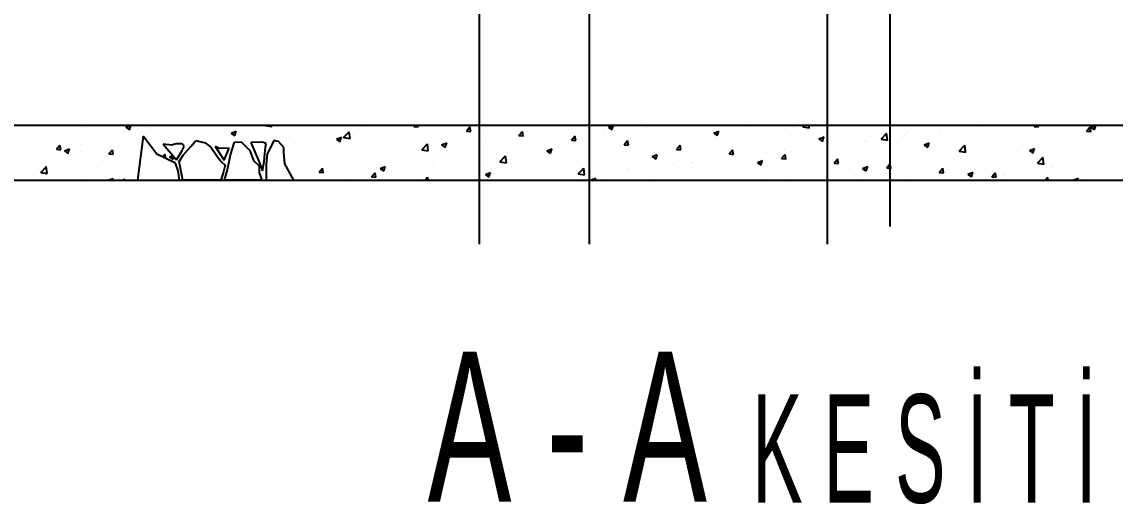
# Model space of a CAD drawing. Extents: x 78 to 306, y -397 to 18.
# Drawn here: x 278.0511 to 278.1706, y -396.978 to -396.9252 of the extents above; entities that cross this region are included whole.
import ezdxf

# ---------------------------------------------------------------- set-up
doc = ezdxf.new("R2010")
doc.units = 0
doc.header["$LTSCALE"] = 0.5
doc.header["$MEASUREMENT"] = 0
doc.linetypes.add('DASHDOT2', pattern=[0.5, 0.25, -0.125, 0, -0.125])
for name, color, linetype in [('AKS', 5, 'DASHDOT2'), ('KAPI', 1, 'CONTINUOUS'), ('KOLON', 4, 'CONTINUOUS'), ('OLCU', 31, 'CONTINUOUS'), ('TARAMA', 8, 'CONTINUOUS'), ('TEFRIS', 11, 'CONTINUOUS'), ('YESIL', 73, 'CONTINUOUS')]:
    doc.layers.add(name, color=color, linetype=linetype)
doc.styles.add('MİMARİ YAZI', font='arial.ttf')

msp = doc.modelspace()

# ---------------------------------------------------------------- linework, layer by layer
at = {"layer": 'AKS'}
for p, q in [((278.1011439419303, -396.9495598737714), (278.1011439419303, -396.2955598737722)), ((278.1391439419302, -396.9495598737714), (278.1391439419302, -396.2955598737722)), ((278.1131439419303, -396.9495598737714), (278.1131439419303, -396.2995598737714))]:
    msp.add_line(p, q, dxfattribs=at)
at = {"layer": 'KOLON'}
msp.add_line((278.3011439419342, -396.9365598737714), (278.0031439419407, -396.9365598737714), dxfattribs=at)
at = {"layer": 'OLCU', "ltscale": 1.4}
for p, q in [((278.0643811984657, -396.9377197589033), (278.063759111767, -396.9425598737714)), ((278.0658929117972, -396.9397190550963), (278.0643811984657, -396.9377197589033)), ((278.0696210282262, -396.9388317651439), (278.0701517505332, -396.9382077864121)), ((278.0701517505332, -396.9382077864121), (278.0711507771832, -396.9384573910212)), ((278.0786556892685, -396.9382055894193), (278.0779374303799, -396.9397008561265)), ((278.0791644182892, -396.9383252107559), (278.0786556892685, -396.9382055894193)), ((278.0665907039259, -396.9386233787421), (278.0680363808609, -396.9403315570003)), ((278.0674900540629, -396.938735589327), (278.0665907039259, -396.9386233787421)), ((278.0679943731188, -396.938567601359), (278.0674900540629, -396.938735589327)), ((278.0683726124108, -396.938567601359), (278.0679943731188, -396.938567601359)), ((278.0680363808609, -396.9403315570003), (278.0686458040788, -396.9393025774111)), ((278.0686458040788, -396.9385886203493), (278.0683726124108, -396.938567601359)), ((278.0688559558647, -396.9388825910956), (278.0686458040788, -396.9385886203493)), ((278.0686458040788, -396.9393025774111), (278.0688559558647, -396.9388825910956)), ((278.068746837504, -396.9397989010268), (278.0693088253308, -396.9392061392666)), ((278.0693088253308, -396.9392061392666), (278.0696210282262, -396.9388317651439)), ((278.0711507771832, -396.9384573910212), (278.0718063919559, -396.9389877516292)), ((278.0718063919559, -396.9389877516292), (278.0724307977466, -396.9398924863598)), ((278.0722602225682, -396.9388825910956), (278.073247885078, -396.9403525431997)), ((278.0727435660221, -396.9390715980539), (278.0722602225682, -396.9388825910956)), ((278.0737732362739, -396.9390505790636), (278.0727435660221, -396.9390715980539)), ((278.073247885078, -396.9403525431997), (278.0737732362739, -396.9390505790636)), ((278.0739310903999, -396.9397939168045), (278.0743705603575, -396.9383750857705)), ((278.0743705603575, -396.9383750857705), (278.075114261351, -396.9383413111058)), ((278.075114261351, -396.9383413111058), (278.076060820727, -396.9392871984618)), ((278.076060820727, -396.9392871984618), (278.0764326712237, -396.9404019591411)), ((278.0774287013591, -396.9383850214242), (278.0761718048421, -396.9384448320925)), ((278.0761718048421, -396.9384448320925), (278.0770995370605, -396.9406577940281)), ((278.0778177394111, -396.9385345480949), (278.0774287013591, -396.9383850214242)), ((278.0776980484424, -396.9396709507924), (278.0777578656577, -396.9389532227729)), ((278.0777578656577, -396.9389532227729), (278.0778177394111, -396.9385345480949)), ((278.0797629296711, -396.9389831281071), (278.0791644182892, -396.9383252107559)), ((278.0797629296711, -396.9395513294558), (278.0797629296711, -396.9389831281071)), ((278.0679380612602, -396.9406964873333), (278.0658929117972, -396.9397190550963)), ((278.0683409511248, -396.9405164650915), (278.068746837504, -396.9397989010268)), ((278.0687127779846, -396.9425598737714), (278.0683409511248, -396.9405164650915)), ((278.0724307977466, -396.9398924863598), (278.0728678931077, -396.94048524812)), ((278.0728678931077, -396.94048524812), (278.0733361974508, -396.9409220233949)), ((278.0735916927214, -396.9414005087413), (278.0739310903999, -396.9397939168045)), ((278.0764326712237, -396.9404019591411), (278.0770749995639, -396.9409762268131)), ((278.0770995370605, -396.9406577940281), (278.0774287013591, -396.9415250487183)), ((278.0774287013591, -396.9415250487183), (278.0776082660813, -396.9405082673574)), ((278.0776082660813, -396.9405082673574), (278.0776980484424, -396.9396709507924)), ((278.0779374303799, -396.9397008561265), (278.0778177394111, -396.9407475100306)), ((278.0798527120321, -396.9407475100306), (278.0797629296711, -396.9395513294558)), ((278.0682048641329, -396.9415406572041), (278.0679380612602, -396.9406964873333)), ((278.0683680265631, -396.9425598737714), (278.0682048641329, -396.9415406572041)), ((278.0731800960031, -396.9416395874597), (278.072890668219, -396.9425598737714)), ((278.0733361974508, -396.9409220233949), (278.0731800960031, -396.9416395874597)), ((278.0732927034571, -396.9425598737714), (278.0735916927214, -396.9414005087413)), ((278.0770749995639, -396.9409762268131), (278.0770749995639, -396.9417532080549)), ((278.0770749995639, -396.9417532080549), (278.0773440789969, -396.9425598737714)), ((278.0778177394111, -396.9407475100306), (278.0778177394111, -396.9415549540524)), ((278.0778177394111, -396.9415549540524), (278.0778177394111, -396.9425598737714)), ((278.0808702266116, -396.9425598737714), (278.0798527120321, -396.9407475100306)), ((278.063759111767, -396.9425598737714), (278.0683680265631, -396.9425598737714)), ((278.072890668219, -396.9425598737714), (278.0687127779846, -396.9425598737714)), ((278.0773440789969, -396.9425598737714), (278.0732927034571, -396.9425598737714)), ((278.0778177394111, -396.9425598737714), (278.0808702266116, -396.9425598737714))]:
    msp.add_line(p, q, dxfattribs=at)
at = {"layer": 'TARAMA', "ltscale": 1.4}
msp.add_line((277.9991439419302, -396.9425598737714), (278.3051439419302, -396.9425598737714), dxfattribs=at)
at = {"layer": 'TEFRIS', "ltscale": 1.4}
for p, q in [((278.0577415002783, -396.9367641389076), (278.0577415002783, -396.9367641389076)), ((278.0625085392139, -396.9367681280826), (278.0629064772487, -396.9370365406763)), ((278.0625085403843, -396.9367681316556), (278.0630510707213, -396.9365598737714)), ((278.0628978152387, -396.9370380456212), (278.063058260438, -396.9365598737714)), ((278.0652303573839, -396.9368379957766), (278.0652303573839, -396.9368379957766)), ((278.0777535256311, -396.9365697255054), (278.0777629783208, -396.9365598737714)), ((278.0777535266198, -396.9365697244983), (278.0784650206523, -396.9366800705077)), ((278.0780960085801, -396.9366766122571), (278.0780960085801, -396.9366766122571)), ((278.0784562014175, -396.936679897978), (278.0784422385636, -396.9365598737714)), ((278.0883481583577, -396.9366727031415), (278.0883481583577, -396.9366727031415)), ((278.0918745657945, -396.9368664313369), (278.0918745657945, -396.9368664313369)), ((278.0939713286471, -396.9366697527323), (278.0944495021022, -396.9367115874888)), ((278.0939713326108, -396.9366697540323), (278.0940635330971, -396.9365598737714)), ((278.0944408832402, -396.9367131070134), (278.0944126175582, -396.9365598737714)), ((278.0944572659018, -396.9370647087039), (278.0944572659018, -396.9370647087039)), ((278.0997094140716, -396.9371717711121), (278.1000950866374, -396.9367121444462)), ((278.1001789642635, -396.9372151285992), (278.1000864637687, -396.93671366712)), ((278.108416274938, -396.9369089090738), (278.108416274938, -396.9369089090738)), ((278.1148117742035, -396.9369771820535), (278.1148117742035, -396.9369771820535)), ((278.115218460252, -396.9367506863966), (278.1156163982868, -396.9370190989903)), ((278.115218461406, -396.9367506899733), (278.115715554607, -396.9365598737714)), ((278.1156077357812, -396.9370206451695), (278.1157623424541, -396.9365598737714)), ((278.1195372033086, -396.9368347024644), (278.1195372033086, -396.9368347024644)), ((278.1295115283946, -396.9370098898709), (278.1295115283946, -396.9370098898709)), ((278.1301575022637, -396.936677897849), (278.1301575022637, -396.936677897849)), ((278.1307851030938, -396.9369895572868), (278.1307851030938, -396.9369895572868)), ((278.1344280817531, -396.9368583368229), (278.1344280817531, -396.9368583368229)), ((278.1352805253863, -396.9368019937572), (278.1352805253863, -396.9368019937572)), ((278.1364583915266, -396.9367216893876), (278.1366136528043, -396.9365598737714)), ((278.1364583925177, -396.9367216883642), (278.1371698865502, -396.9368320343735)), ((278.137161066249, -396.936831899697), (278.1371294204807, -396.9365598737714)), ((278.1386986612425, -396.9370387757968), (278.1386986612425, -396.9370387757968)), ((278.1525023377965, -396.9365858436726), (278.1525023377965, -396.9365858436726)), ((278.1526293293684, -396.9368445972358), (278.1526293293684, -396.9368445972358)), ((278.1546320479883, -396.9365809343276), (278.1546320479883, -396.9365809343276)), ((278.1556826348884, -396.936677941421), (278.1556826348884, -396.936677941421)), ((278.1617182955103, -396.9366764206014), (278.1621964689654, -396.936718255358)), ((278.1617182994694, -396.9366764219203), (278.1618160949781, -396.9365598737714)), ((278.1621878495504, -396.9367198281204), (278.1621583440808, -396.9365598737714)), ((278.1674563809302, -396.9371784390001), (278.167842053496, -396.9367188123343)), ((278.1679259305737, -396.9372218497062), (278.1678334300789, -396.9367203882271)), ((278.1679283812901, -396.9367332447107), (278.1683263193249, -396.9370016573044)), ((278.1679283824277, -396.936733248291), (278.1683800384928, -396.9365598737714)), ((278.1683176563236, -396.9370032447179), (278.1684664244702, -396.9365598737714)), ((278.0517291936475, -396.9375179591286), (278.0517291936475, -396.9375179591286)), ((278.0535864052169, -396.9373639493364), (278.0535864052169, -396.9373639493364)), ((278.0542439419518, -396.9379161299873), (278.0542439419518, -396.9379161299873)), ((278.055145380254, -396.9381657082038), (278.055145380254, -396.9381657082038)), ((278.0559997731369, -396.9376983981025), (278.0559997731369, -396.9376983981025)), ((278.0589094313066, -396.9371152901287), (278.0589094313066, -396.9371152901287)), ((278.0601977832676, -396.9375005467282), (278.0601977832676, -396.9375005467282)), ((278.0602703526263, -396.9378788370764), (278.0602703526263, -396.9378788370764)), ((278.0622005018876, -396.93723688382), (278.0622005018876, -396.93723688382)), ((278.065491841737, -396.9380709848098), (278.065491841737, -396.9380709848098)), ((278.068811511605, -396.9382397150241), (278.068811511605, -396.9382397150241)), ((278.0699476625387, -396.9377520457833), (278.0699476625387, -396.9377520457833)), ((278.0701573310918, -396.9372701449512), (278.0701573310918, -396.9372701449512)), ((278.0740055747051, -396.9374088299702), (278.0744035127399, -396.9376772425639)), ((278.074005575872, -396.9374088335443), (278.0745657241279, -396.9371938127745)), ((278.0740551563997, -396.9371887610401), (278.0740551563997, -396.9371887610401)), ((278.0743948501172, -396.9376787565017), (278.0745570607108, -396.9371953232799)), ((278.0782631812278, -396.9380004155688), (278.0782631812278, -396.9380004155688)), ((278.0802658998478, -396.9377367526605), (278.0802658998478, -396.9377367526605)), ((278.0832957553442, -396.9373378646171), (278.0832957553442, -396.9373378646171)), ((278.0855026101963, -396.9380495318578), (278.0859005482311, -396.9383179444515)), ((278.0855026113597, -396.9380495354329), (278.0860627596157, -396.9378345146631)), ((278.0858918849956, -396.9383194673822), (278.0860540955892, -396.9378360341605)), ((278.0862613186599, -396.9381766679159), (278.0862613186599, -396.9381766679159)), ((278.0862914540201, -396.9378938776201), (278.0869145619836, -396.9372444652196)), ((278.0862914550093, -396.9378938766105), (278.0870029490417, -396.9380042226199)), ((278.0869941286153, -396.9380040554257), (278.0869057431396, -396.9372442969466)), ((278.0872090764397, -396.9376672711956), (278.0872090764397, -396.9376672711956)), ((278.0903021708403, -396.9376645191328), (278.0903021708403, -396.9376645191328)), ((278.098331297808, -396.9382366215011), (278.098331297808, -396.9382366215011)), ((278.0997094101081, -396.9371717698106), (278.1001875835632, -396.9372136045671)), ((278.1013611533044, -396.9378377334576), (278.1013611533044, -396.9378377334576)), ((278.1054474915691, -396.9376737868888), (278.1059256650242, -396.9377156216453)), ((278.1054474955324, -396.937673788192), (278.1058331680982, -396.9372141615261)), ((278.1059170452868, -396.9377171501849), (278.105824544792, -396.9372156887058)), ((278.106413556318, -396.937172571982), (278.106413556318, -396.937172571982)), ((278.1066634281621, -396.9380526155796), (278.1066634281621, -396.9380526155796)), ((278.1107709220231, -396.9374893308365), (278.1107709220231, -396.9374893308365)), ((278.1111855730301, -396.938175803967), (278.1116637464852, -396.9382176387235)), ((278.1111855769932, -396.9381758052718), (278.111571249559, -396.937716178606)), ((278.1116551263102, -396.9382191717707), (278.1115626258154, -396.9377177102916)), ((278.1148717139538, -396.9376355423231), (278.1148717139538, -396.9376355423231)), ((278.116923658454, -396.9386778223517), (278.1173093310198, -396.9382181956858)), ((278.1173932073335, -396.9387211933565), (278.1173007068387, -396.9382197318774)), ((278.1244789542782, -396.9376724408226), (278.1244789542782, -396.9376724408226)), ((278.126119613739, -396.9377903971455), (278.126119613739, -396.9377903971455)), ((278.1264816728982, -396.9374087779143), (278.1264816728982, -396.9374087779143)), ((278.1267154957432, -396.9373913882843), (278.127113433778, -396.937659800878)), ((278.1267154968937, -396.9373913918619), (278.1272756451496, -396.9371763710922)), ((278.1270179364639, -396.9379650889291), (278.1270179364639, -396.9379650889291)), ((278.1271047706596, -396.9376613560501), (278.1272669812532, -396.9371779228283)), ((278.1311730315252, -396.9373652785002), (278.1311730315252, -396.9373652785002)), ((278.1382125312344, -396.9380320901719), (278.1386104692692, -396.9383005027656)), ((278.1382125323814, -396.9380320937505), (278.1387726806374, -396.9378170729808)), ((278.1386018055381, -396.9383020669305), (278.1387640161316, -396.9378186337088)), ((278.1425443522385, -396.9381723096631), (278.1425443522385, -396.9381723096631)), ((278.1429692407319, -396.9372192147707), (278.1429692407319, -396.9372192147707)), ((278.143171359087, -396.9381875233899), (278.143171359087, -396.9381875233899)), ((278.1445470708584, -396.9379086467549), (278.1445470708584, -396.9379086467549)), ((278.1449963199155, -396.9380458415022), (278.145619427879, -396.9373964291017)), ((278.1449963209072, -396.9380458404764), (278.1457078149396, -396.9381561864857)), ((278.1456989934469, -396.9381560571447), (278.1456106079712, -396.9373962986655)), ((278.1472398202213, -396.9373996537445), (278.1472398202213, -396.9373996537445)), ((278.1474866876466, -396.9377899006328), (278.1474866876466, -396.9377899006328)), ((278.1475769263548, -396.9375097587114), (278.1475769263548, -396.9375097587114)), ((278.1478368484417, -396.9373866835313), (278.1478368484417, -396.9373866835313)), ((278.1515103997106, -396.9375800927184), (278.1515103997106, -396.9375800927184)), ((278.151527539827, -396.9372777518498), (278.151527539827, -396.9372777518498)), ((278.1557809792, -396.9377605316923), (278.1557809792, -396.9377605316923)), ((278.1600515586894, -396.9379409706661), (278.1600515586894, -396.9379409706661)), ((278.1637337020873, -396.9382656587254), (278.1637337020873, -396.9382656587254)), ((278.1643221381788, -396.93812140964), (278.1643221381788, -396.93812140964)), ((278.1656423243151, -396.9380096275519), (278.1656423243151, -396.9380096275519)), ((278.1674563769713, -396.9371784376797), (278.1679345504264, -396.9372202724362)), ((278.1678887971487, -396.9376658482966), (278.1678887971487, -396.9376658482966)), ((278.0521155247577, -396.9385645962472), (278.0521155247577, -396.9385645962472)), ((278.0534159765391, -396.9385925583453), (278.0534159765391, -396.9385925583453)), ((278.054914769089, -396.9391731702544), (278.055392942544, -396.9392150050109)), ((278.0549147730562, -396.9391731715435), (278.055300445622, -396.9387135448777)), ((278.0553843220467, -396.9392164938352), (278.0552918215519, -396.9387150323561)), ((278.0557867601406, -396.939348377319), (278.0561846981754, -396.9396167899127)), ((278.0557867613135, -396.9393483808924), (278.0563469095694, -396.9391333601226)), ((278.0561760342101, -396.9396182895949), (278.0563382448037, -396.9391348563731)), ((278.0576442214358, -396.9394272897383), (278.0576442214358, -396.9394272897383)), ((278.0576865560285, -396.9387729973192), (278.0576865560285, -396.9387729973192)), ((278.060652854517, -396.9396751886234), (278.0610385270828, -396.9392155619576)), ((278.0608263523823, -396.9388718246685), (278.0608263523823, -396.9388718246685)), ((278.06112240307, -396.939718515421), (278.0610299025752, -396.9392170539419)), ((278.0617517152968, -396.9388640049951), (278.0617517152968, -396.9388640049951)), ((278.0619571355179, -396.938953436293), (278.0619571355179, -396.938953436293)), ((278.0657925674772, -396.9383518562121), (278.0657925674772, -396.9383518562121)), ((278.0662277150072, -396.9391338752669), (278.0662277150072, -396.9391338752669)), ((278.0730820910944, -396.938420153998), (278.0730820910944, -396.938420153998)), ((278.0732107782143, -396.9386655770443), (278.0732107782143, -396.9386655770443)), ((278.0778780977303, -396.9392689509129), (278.0778780977303, -396.9392689509129)), ((278.0779987297375, -396.9393397630878), (278.0779987297375, -396.9393397630878)), ((278.0816232500732, -396.9387810319457), (278.0816232500732, -396.9387810319457)), ((278.0821538247989, -396.9387399526589), (278.0821538247989, -396.9387399526589)), ((278.082543587085, -396.9384681110542), (278.082543587085, -396.9384681110542)), ((278.0858938295625, -396.9389614709197), (278.0858938295625, -396.9389614709197)), ((278.0901644090519, -396.9391419098935), (278.0901644090519, -396.9391419098935)), ((278.0912761761745, -396.9391654458849), (278.0912761761745, -396.9391654458849)), ((278.0944349885413, -396.9393223488674), (278.0944349885413, -396.9393223488674)), ((278.0948293824091, -396.9392180297347), (278.0954524903726, -396.9385686173342)), ((278.0948293833987, -396.9392180287228), (278.0955408774312, -396.9393283747321)), ((278.0955320558132, -396.9393282128734), (278.0954436703374, -396.9385684543943)), ((278.0963285791881, -396.9385002844093), (278.0963285791881, -396.9385002844093)), ((278.0969996456875, -396.9386902337454), (278.0973975837223, -396.9389586463391)), ((278.0969996468475, -396.9386902373215), (278.0975597951034, -396.9384752165517)), ((278.0973889198741, -396.9389601782627), (278.0975511304677, -396.9384767450409)), ((278.0984674809202, -396.9391645747915), (278.0984674809202, -396.9391645747915)), ((278.1025083331007, -396.9386524260084), (278.1025083331007, -396.9386524260084)), ((278.1055407352444, -396.9392372220403), (278.1055407352444, -396.9392372220403)), ((278.1084966811787, -396.9393309356331), (278.1088946192135, -396.9395993482267)), ((278.1084966823352, -396.93933093921), (278.1090568305911, -396.9391159184403)), ((278.1088859547525, -396.9396008891432), (278.1090481653461, -396.9391174559215)), ((278.1102062245991, -396.9384363821817), (278.1102062245991, -396.9384363821817)), ((278.1143939771483, -396.9390001532499), (278.1143939771483, -396.9390001532499)), ((278.1163966957683, -396.9387364903416), (278.1163966957683, -396.9387364903416)), ((278.1167886350296, -396.9393920768628), (278.1167886350296, -396.9393920768628)), ((278.1169236544911, -396.9386778210452), (278.1174018279462, -396.9387196558018)), ((278.1188695904224, -396.9390405224552), (278.1188695904224, -396.9390405224552)), ((278.1194265512647, -396.9383376022981), (278.1194265512647, -396.9383376022981)), ((278.1214541243843, -396.9385912370042), (278.1214541243843, -396.9385912370042)), ((278.1226617359521, -396.9391798381235), (278.1231399094072, -396.93922167288)), ((278.1226617399148, -396.9391798394316), (278.1230474124806, -396.9387202127657)), ((278.1229770842834, -396.9384772377122), (278.1229770842834, -396.9384772377122)), ((278.1231312883568, -396.9392232149423), (278.123038787862, -396.9387217534631)), ((278.1283998213756, -396.9396818565114), (278.1287854939415, -396.9392222298455)), ((278.1288693693801, -396.939725236528), (278.1287768688853, -396.939223775049)), ((278.1344620937285, -396.9392363591821), (278.1344620937285, -396.9392363591821)), ((278.1351832465437, -396.9394651445878), (278.1351832465437, -396.9394651445878)), ((278.1374919492249, -396.9388374711387), (278.1374919492249, -396.9388374711387)), ((278.1385058697323, -396.9389883632485), (278.1385058697323, -396.9389883632485)), ((278.1392240987241, -396.9389529958048), (278.1392240987241, -396.9389529958048)), ((278.1433791937856, -396.9383531853759), (278.1433791937856, -396.9383531853759)), ((278.1497095667256, -396.9386727920595), (278.1501075047605, -396.9389412046531)), ((278.1497095678692, -396.9386727956391), (278.1502697161251, -396.9384577748694)), ((278.1500988404165, -396.9389427778111), (278.1502610510101, -396.9384593445893)), ((278.1535342483045, -396.9393699936168), (278.154157356268, -396.9387205812164)), ((278.1535342492966, -396.9393699925886), (278.1542457433291, -396.9394803385979)), ((278.1542369206447, -396.9394802145924), (278.154148535169, -396.9387204561132)), ((278.1555573471852, -396.9393373399792), (278.1555573471852, -396.9393373399792)), ((278.1555853560459, -396.9393410922516), (278.1555853560459, -396.9393410922516)), ((278.1596928499069, -396.9387778075085), (278.1596928499069, -396.9387778075085)), ((278.1606097501987, -396.9386721785037), (278.1606097501987, -396.9386721785037)), ((278.1612066022168, -396.9393134939471), (278.1616045402516, -396.9395819065408)), ((278.1612066033569, -396.9393134975277), (278.1617667516128, -396.939098476758)), ((278.1615958752949, -396.9395834886915), (278.1617580858886, -396.9391000554698)), ((278.1626124688187, -396.9384085155954), (278.1626124688187, -396.9384085155954)), ((278.1661685072464, -396.938956634376), (278.1661685072464, -396.938956634376)), ((278.1685927176682, -396.9383018486139), (278.1685927176682, -396.9383018486139)), ((278.0514953736728, -396.9404735043858), (278.0514953736728, -396.9404735043858)), ((278.0534891263744, -396.9400271001671), (278.0534891263744, -396.9400271001671)), ((278.0561608630276, -396.9396726645272), (278.0561608630276, -396.9396726645272)), ((278.058093226968, -396.9406558404233), (278.058093226968, -396.9406558404233)), ((278.060095945588, -396.940392177515), (278.060095945588, -396.940392177515)), ((278.06065285055, -396.9396751873326), (278.061131024005, -396.9397170220891)), ((278.0631258010844, -396.9399932894716), (278.0631258010844, -396.9399932894716)), ((278.0665227763895, -396.9400200844189), (278.0667766085436, -396.9397175790374)), ((278.0668525838353, -396.9401777083165), (278.0667679835985, -396.9397190755276)), ((278.0672837956318, -396.9399890792066), (278.0676817336666, -396.9402574918003)), ((278.0672837968012, -396.939989082781), (278.067633066869, -396.9398550105635)), ((278.0676730690885, -396.9402590004754), (278.0677587818165, -396.9400035524229)), ((278.0811911990446, -396.9404931583122), (278.0811911990446, -396.9404931583122)), ((278.0833100329648, -396.9398556311625), (278.0833100329648, -396.9398556311625)), ((278.0862436020582, -396.9398279968366), (278.0862436020582, -396.9398279968366)), ((278.0875806124541, -396.9400360701363), (278.0875806124541, -396.9400360701363)), ((278.0882463206781, -396.9395643339283), (278.0882463206781, -396.9395643339283)), ((278.0902048919978, -396.9403276699634), (278.0902048919978, -396.9403276699634)), ((278.0918511919435, -396.9402165091102), (278.0918511919435, -396.9402165091102)), ((278.0943599870592, -396.9397278595346), (278.0943599870592, -396.9397278595346)), ((278.0961217714329, -396.9403969480841), (278.0961217714329, -396.9403969480841)), ((278.0987055680307, -396.9395027878413), (278.0987055680307, -396.9395027878413)), ((278.1003923509223, -396.9405773870579), (278.1003923509223, -396.9405773870579)), ((278.1008752458897, -396.940038061899), (278.1008752458897, -396.940038061899)), ((278.1029761475201, -396.9396832268151), (278.1029761475201, -396.9396832268151)), ((278.1033673107981, -396.9405421818493), (278.1039904187616, -396.9398927694489)), ((278.1033673117882, -396.940542180835), (278.1040788058207, -396.9406525268443)), ((278.1040699830111, -396.9406523703211), (278.1039815975353, -396.9398926118419)), ((278.1043090000184, -396.9403278656771), (278.1043090000184, -396.9403278656771)), ((278.1063117186384, -396.9400642027688), (278.1063117186384, -396.9400642027688)), ((278.1072467270094, -396.939863665789), (278.1072467270094, -396.939863665789)), ((278.1093415741348, -396.9396653147254), (278.1093415741348, -396.9396653147254)), ((278.1106736431806, -396.9401524816672), (278.1106736431806, -396.9401524816672)), ((278.1115173064988, -396.9400441047629), (278.1115173064988, -396.9400441047629)), ((278.1121231456748, -396.9401929167215), (278.1121231456748, -396.9401929167215)), ((278.114714495361, -396.9396403328841), (278.114714495361, -396.9396403328841)), ((278.1157878859882, -396.9402245437367), (278.1157878859882, -396.9402245437367)), ((278.1199937166699, -396.9399716375207), (278.1203916547047, -396.9402400501143)), ((278.1199937178229, -396.9399716410986), (278.1205538660789, -396.9397566203289)), ((278.1200584654775, -396.9404049827106), (278.1200584654775, -396.9404049827106)), ((278.120382989631, -396.9402416000237), (278.1205452002246, -396.939758166802)), ((278.1243290449669, -396.9405854216845), (278.1243290449669, -396.9405854216845)), ((278.1243771165987, -396.9405640716093), (278.1243771165987, -396.9405640716093)), ((278.1269206576213, -396.9406282397597), (278.1269206576213, -396.9406282397597)), ((278.127406972095, -396.940165183566), (278.127406972095, -396.940165183566)), ((278.1283998174131, -396.9396818552017), (278.1288779908683, -396.9397236899582)), ((278.1291748910228, -396.9405900429659), (278.1291748910228, -396.9405900429659)), ((278.1310757526827, -396.9400284293309), (278.1310757526827, -396.9400284293309)), ((278.1314907521611, -396.9406123394083), (278.1318886901959, -396.9408807520019)), ((278.1314907533107, -396.9406123429872), (278.1320509015666, -396.9403973222175)), ((278.1318800245094, -396.9408823109042), (278.132042235103, -396.9403988776825)), ((278.1324593751086, -396.9395000220904), (278.1324593751086, -396.9395000220904)), ((278.1338403803775, -396.9397892031072), (278.1338403803775, -396.9397892031072)), ((278.1341378988741, -396.9401838722799), (278.1346160723293, -396.9402257070365)), ((278.1341379028364, -396.9401838735913), (278.1345235754022, -396.9397242469254)), ((278.1346074504034, -396.9402272581138), (278.1345149499086, -396.9397257966347)), ((278.1398759842972, -396.9406858906711), (278.1402616568631, -396.9402262640053)), ((278.1403455314267, -396.9407292796996), (278.1402530309319, -396.9402278182205)), ((278.1454723700552, -396.9406650524065), (278.1454723700552, -396.9406650524065)), ((278.147389408804, -396.9404530514635), (278.147389408804, -396.9404530514635)), ((278.1505247730688, -396.9399998909309), (278.1505247730688, -396.9399998909309)), ((278.1514302609845, -396.9399409026804), (278.1514302609845, -396.9399409026804)), ((278.1525274916888, -396.9397362280226), (278.1525274916888, -396.9397362280226)), ((278.1568375285369, -396.9405583140934), (278.1568375285369, -396.9405583140934)), ((278.1615030178917, -396.9397574742347), (278.1615030178917, -396.9397574742347)), ((278.1620721766935, -396.9406941457315), (278.162695284657, -396.940044733331)), ((278.1627748478426, -396.9408043720401), (278.1626864623669, -396.9400446135609)), ((278.1677915183062, -396.9403289991272), (278.1677915183062, -396.9403289991272)), ((278.1685901710291, -396.9404997597715), (278.1685901710291, -396.9404997597715)), ((278.0530408239545, -396.9413210018989), (278.0530408239545, -396.9413210018989)), ((278.0532003732917, -396.9417143700818), (278.0538234812552, -396.9410649576814)), ((278.0532003742798, -396.9417143690814), (278.0539118683122, -396.9418247150907)), ((278.0539030453774, -396.9418245260499), (278.0538146599016, -396.9410647675707)), ((278.0544081596716, -396.9417648689275), (278.0544081596716, -396.9417648689275)), ((278.0616544364543, -396.9415271558258), (278.0616544364543, -396.9415271558258)), ((278.0820565459564, -396.9414031034896), (278.0820565459564, -396.9414031034896)), ((278.083605176394, -396.9416832556455), (278.0840833498491, -396.941725090402)), ((278.0836051803602, -396.9416832569428), (278.083990852926, -396.941223630277)), ((278.0840747271632, -396.9417266017641), (278.0839822266684, -396.941225140285)), ((278.0861640398174, -396.9408398187465), (278.0861640398174, -396.9408398187465)), ((278.0893432618211, -396.9421852740227), (278.0897289343869, -396.9417256473569)), ((278.0898128081865, -396.9422286233499), (278.0897203076917, -396.9417271618707)), ((278.0902778666142, -396.9412704829818), (278.090675804649, -396.9415388955755)), ((278.0902778677767, -396.9412704865582), (278.0908380160326, -396.9410554657885)), ((278.0906671388454, -396.9415404222364), (278.090829349439, -396.9410569890146)), ((278.0915442671802, -396.9416397416163), (278.0915442671802, -396.9416397416163)), ((278.0942240228885, -396.9416555781044), (278.0942240228885, -396.9416555781044)), ((278.0962097565349, -396.9408389017577), (278.0962097565349, -396.9408389017577)), ((278.0962267415085, -396.9413919151961), (278.0962267415085, -396.9413919151961)), ((278.0983702020777, -396.9418277256221), (278.0983702020777, -396.9418277256221)), ((278.0992565970049, -396.9409930271527), (278.0992565970049, -396.9409930271527)), ((278.1017749032644, -396.9419111884468), (278.1023350515204, -396.941696167677)), ((278.1021641737239, -396.9421811331169), (278.1023263843175, -396.9416976998951)), ((278.1024110542581, -396.9413155768391), (278.1024110542581, -396.9413155768391)), ((278.1027921669653, -396.9417945964388), (278.1027921669653, -396.9417945964388)), ((278.1046629304117, -396.9407578260318), (278.1046629304117, -396.9407578260318)), ((278.1065661493196, -396.9407157664102), (278.1065661493196, -396.9407157664102)), ((278.1074576563201, -396.9409937565802), (278.1074576563201, -396.9409937565802)), ((278.108933509901, -396.9409382650057), (278.108933509901, -396.9409382650057)), ((278.1119052391871, -396.941866333964), (278.1125283471506, -396.9412169215635)), ((278.1119052401777, -396.9418663329472), (278.1126167342101, -396.9419766789565)), ((278.1126079102089, -396.9419765277688), (278.1125195247332, -396.9412167692896)), ((278.1132040893904, -396.9411187039796), (278.1132040893904, -396.9411187039796)), ((278.1173219949651, -396.9414928959932), (278.1173219949651, -396.9414928959932)), ((278.1174746688798, -396.9412991429534), (278.1174746688798, -396.9412991429534)), ((278.1187723115799, -396.9417036732859), (278.1187723115799, -396.9417036732859)), ((278.1217452483692, -396.9414795819273), (278.1217452483692, -396.9414795819273)), ((278.1223743979787, -396.9408277345177), (278.1223743979787, -396.9408277345177)), ((278.1228798054409, -396.9411403885428), (278.1228798054409, -396.9411403885428)), ((278.124509401668, -396.9413908828245), (278.124509401668, -396.9413908828245)), ((278.1260158278586, -396.9416600209012), (278.1260158278586, -396.9416600209012)), ((278.1285996244563, -396.9407658606584), (278.1285996244563, -396.9407658606584)), ((278.130286407348, -396.9418404598751), (278.130286407348, -396.9418404598751)), ((278.1328702039457, -396.9409462996322), (278.1328702039457, -396.9409462996322)), ((278.1371407834351, -396.9411267386061), (278.1371407834351, -396.9411267386061)), ((278.1391268198816, -396.9416161466354), (278.1391268198816, -396.9416161466354)), ((278.1398759803351, -396.9406858893582), (278.1403541537903, -396.9407277241147)), ((278.140439795939, -396.9413276033582), (278.140439795939, -396.9413276033582)), ((278.1414113629244, -396.94130717758), (278.1414113629244, -396.94130717758)), ((278.1424425145589, -396.9410639404499), (278.1424425145589, -396.9410639404499)), ((278.1429877876523, -396.9412530412959), (278.1433857256872, -396.9415214538895)), ((278.1429877887984, -396.9412530448759), (278.1435479370543, -396.9410380241061)), ((278.143281914943, -396.9410163362066), (278.143281914943, -396.9410163362066)), ((278.1433770593879, -396.9415230217847), (278.1435392699814, -396.9410395885629)), ((278.1456140617962, -396.9411879064364), (278.1460066511156, -396.9412222535512)), ((278.145614065758, -396.941187907751), (278.1459997383238, -396.9407282810851)), ((278.1456819424138, -396.9414876165539), (278.1456819424138, -396.9414876165539)), ((278.1460066511156, -396.9408140803322), (278.1459911119553, -396.9407298398062)), ((278.1460836124501, -396.9412313012854), (278.1460066511156, -396.9408140803322)), ((278.1460066511156, -396.9412222535512), (278.1460922352513, -396.9412297411929)), ((278.1499525219032, -396.9416680555278), (278.1499525219032, -396.9416680555278)), ((278.1513521432572, -396.9416899235146), (278.1518303167123, -396.9417317582711)), ((278.1513521472189, -396.9416899248309), (278.1517378197847, -396.941230298165)), ((278.1518216934734, -396.9417333228711), (278.1517291929786, -396.9412318613921)), ((278.1521720391822, -396.941359153952), (278.1521720391822, -396.941359153952)), ((278.1542231013926, -396.9418484945016), (278.1542231013926, -396.9418484945016)), ((278.1544848242861, -396.9418937467644), (278.155044972542, -396.9416787259947)), ((278.1548740942663, -396.9421637326652), (278.1550363048599, -396.9416802994435)), ((278.1570902286796, -396.9421919419107), (278.1574759012454, -396.9417323152448)), ((278.1575597744967, -396.9422353444569), (278.1574672740019, -396.9417338829778)), ((278.1585051938992, -396.9418274721987), (278.1585051938992, -396.9418274721987)), ((278.1595955710644, -396.9414409583391), (278.1595955710644, -396.9414409583391)), ((278.1605079125192, -396.9415638092904), (278.1605079125192, -396.9415638092904)), ((278.1620721776861, -396.9406941447008), (278.1627836717186, -396.9408044907101)), ((278.1634199389674, -396.9415140087745), (278.1634199389674, -396.9415140087745)), ((278.1635377680155, -396.941164921247), (278.1635377680155, -396.941164921247)), ((278.1636364232448, -396.9409288095561), (278.1636364232448, -396.9409288095561)), ((278.1680854283221, -396.9407131689159), (278.1680854283221, -396.9407131689159)), ((278.0575469425933, -396.9420904405689), (278.0575469425933, -396.9420904405689)), ((278.058678739161, -396.9419453079014), (278.058678739161, -396.9419453079014)), ((278.0592161403113, -396.9424723103475), (278.0592161403113, -396.9424723103475)), ((278.0605866573046, -396.9425598737714), (278.0611221659864, -396.942354311248)), ((278.0610450277563, -396.9425598737714), (278.0611134986535, -396.9423558112273)), ((278.0621975624604, -396.9425598737714), (278.0623614096442, -396.942389109796)), ((278.0623724741916, -396.9425598737714), (278.0623525870995, -396.9423889250183)), ((278.0629493186504, -396.9421257468753), (278.0629493186504, -396.9421257468753)), ((278.0868787778254, -396.942440581475), (278.0868787778254, -396.942440581475)), ((278.089171619875, -396.9423207395799), (278.089171619875, -396.9423207395799)), ((278.089343257855, -396.9421852727237), (278.0898214313101, -396.9422271074802)), ((278.0942627082167, -396.9423910103652), (278.0942627082167, -396.9423910103652)), ((278.0951882591174, -396.9425598737714), (278.0954670158476, -396.9422276644367)), ((278.0955193884508, -396.9425598737714), (278.095458388715, -396.9422291834566)), ((278.1017749021054, -396.9419111848694), (278.1021728401402, -396.9421795974631)), ((278.1122894208488, -396.9421554469449), (278.1122894208488, -396.9421554469449)), ((278.1132719375966, -396.942551886757), (278.1132837788323, -396.9425598737714)), ((278.1132719387522, -396.9425518903354), (278.1138320870081, -396.9423368695656)), ((278.1137491097724, -396.9425598737714), (278.1138234191959, -396.9423384107756)), ((278.1142921394688, -396.9418917840366), (278.1142921394688, -396.9418917840366)), ((278.1146172165185, -396.9423034837147), (278.1146172165185, -396.9423034837147)), ((278.1198439123133, -396.9421917226832), (278.1198439123133, -396.9421917226832)), ((278.1210482369437, -396.9425598737714), (278.1210662755396, -396.9425410736781)), ((278.1210596561086, -396.9425598737714), (278.1210574519311, -396.9425409267373)), ((278.132357537429, -396.9423916528772), (278.132357537429, -396.9423916528772)), ((278.1345569868373, -396.942020898849), (278.1345569868373, -396.942020898849)), ((278.1350859677012, -396.9421282954185), (278.1350859677012, -396.9421282954185)), ((278.1353873929254, -396.9419927648337), (278.1353873929254, -396.9419927648337)), ((278.1388275663267, -396.9422013378228), (278.1388275663267, -396.9422013378228)), ((278.1430981458161, -396.9423817767967), (278.1430981458161, -396.9423817767967)), ((278.1475065498274, -396.9421599938107), (278.1475065498274, -396.9421599938107)), ((278.1534527908856, -396.9424926336742), (278.1534527908856, -396.9424926336742)), ((278.1544848231435, -396.9418937431835), (278.1548827611783, -396.9421621557772)), ((278.1554880772034, -396.9420042430822), (278.1554880772034, -396.9420042430822)), ((278.1570902247182, -396.9421919405928), (278.1575683981733, -396.9422337753493)), ((278.158493680882, -396.9420289334755), (278.158493680882, -396.9420289334755)), ((278.1587544496126, -396.9423148486331), (278.1587544496126, -396.9423148486331)), ((278.1627642603714, -396.9422093724494), (278.1627642603714, -396.9422093724494)), ((278.1629408209984, -396.9425598737714), (278.1632139827063, -396.9422343323247)), ((278.1632651149734, -396.9425598737714), (278.1632053550252, -396.9422359045636)), ((278.1659818586347, -396.9425344450711), (278.1660195582332, -396.9425598737714)), ((278.1659818597739, -396.942534448653), (278.1665420080298, -396.9423194278833)), ((278.1664531917885, -396.9425598737714), (278.1665333397384, -396.942321010324)), ((278.1670348398607, -396.9423898114233), (278.1670348398607, -396.9423898114233))]:
    msp.add_line(p, q, dxfattribs=at)
at = {"layer": 'YESIL', "ltscale": 1.4}
msp.add_line((278.1460066511156, -396.9476042352629), (278.1460066511156, -396.9038803977285), dxfattribs=at)

# ---------------------------------------------------------------- texts
at = {"layer": 'KAPI', "style": 'MİMARİ YAZI'}
for s, height, width, p in [('A - A', 0.01638, 0.6, (278.0954664832655, -396.9776902785729)), ('K E S İ T İ', 0.01183, 0.5, (278.1309189788805, -396.9778027735751))]:
    msp.add_text(s, height=height, dxfattribs=dict(at, width=width)).set_placement(p)

doc.saveas('drawing.dxf')
